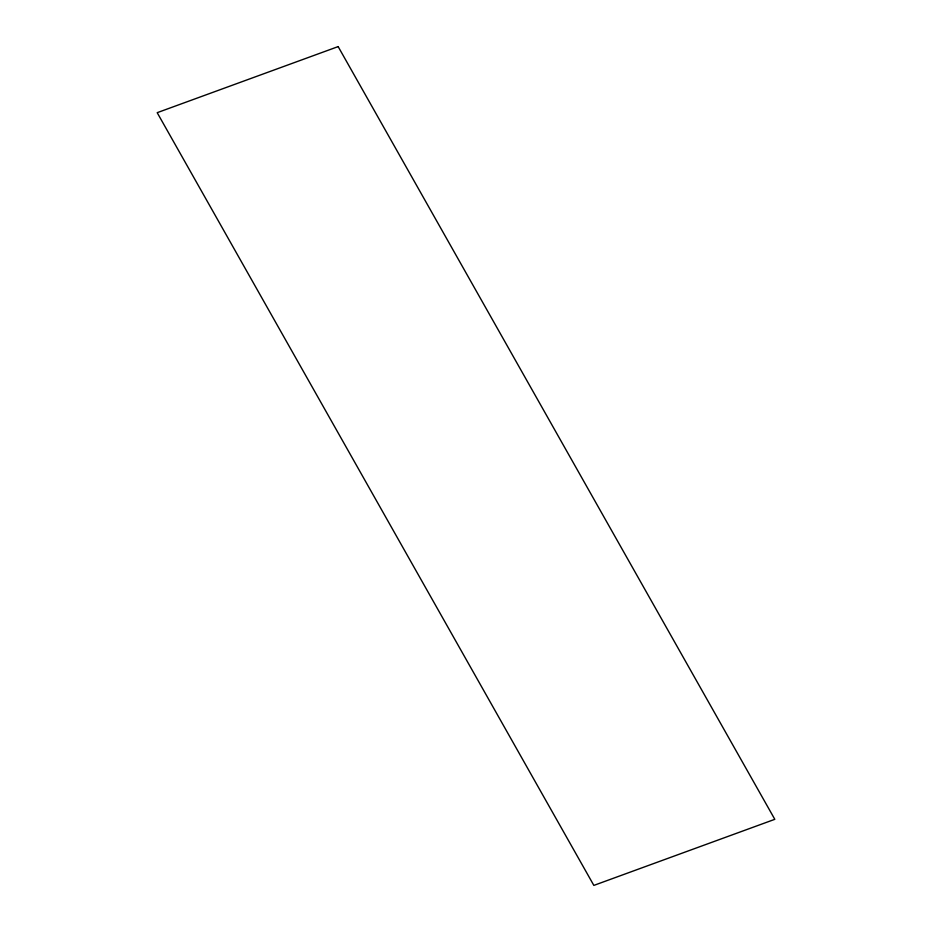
<?xml version="1.0" encoding="UTF-8"?>
<svg xmlns="http://www.w3.org/2000/svg" width="932" height="932" viewBox="0 0 932 932"><rect width="100%" height="100%" fill="white"/><g stroke="black" fill="none" stroke-linecap="round" stroke-linejoin="round"><path stroke-width="1.4" d="M338.153 46.6L157.193 112.679L593.847 885.4L774.807 819.321L338.153 46.6"/></g></svg>
